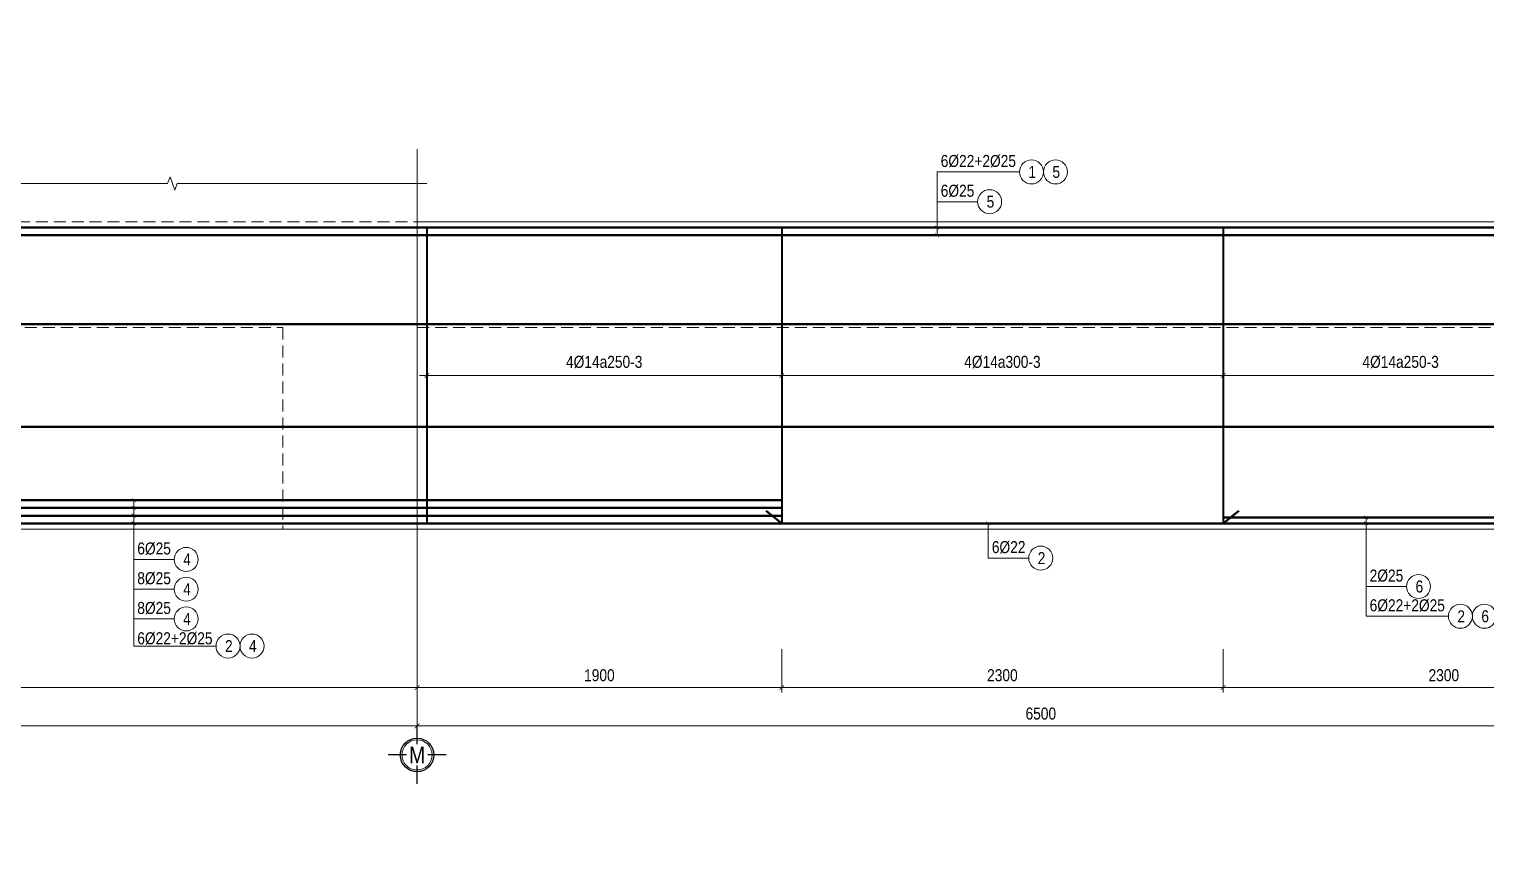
# Model space of a CAD drawing. Header units: millimetres. Extents: x 3014920 to 3563667, y -1638653 to -1356471.
# Drawn here: x 3331030 to 3338621, y -1596068 to -1591736 of the extents above; entities that cross this region are included whole.
import ezdxf
from ezdxf.enums import TextEntityAlignment as Align
from ezdxf.xclip import XClip

# ---------------------------------------------------------------- set-up
doc = ezdxf.new("R2010")
doc.units = ezdxf.units.MM
doc.header["$MEASUREMENT"] = 0
doc.header["$XCLIPFRAME"] = 0
doc.header["$PDMODE"] = 2
for name, pattern in [('6 TANG DIEN HINH 14-15$0$ACAD_ISO10W100', [18, 12, -3, 0, -3]), ('ACAD_ISO04W100', [30, 24, -3, 0, -3]), ('HIDDEN', [0.375, 0.25, -0.125])]:
    doc.linetypes.add(name, pattern=pattern)
doc.layers.get('0').update_dxf_attribs({"lineweight": 9})
doc.layers.get('Defpoints').update_dxf_attribs({"color": 10, "lineweight": 0})
for name, color, linetype, lineweight in [('2', 2, 'Continuous', 20), ('CDAI', 21, 'Continuous', 40), ('CTHEP', 50, 'Continuous', 50), ('DBAO', 90, 'Continuous', 13), ('DGIONG', 130, 'Continuous', 13), ('KTH', 154, 'Continuous', 9), ('Net khuat', 8, 'HIDDEN', 13), ('TEXT', 7, 'Continuous', 15), ('TEXT P X', 1, 'Continuous', 9), ('TRUC', 251, 'ACAD_ISO04W100', 9)]:
    doc.layers.add(name, color=color, linetype=linetype, lineweight=lineweight)
doc.layers.add('8', color=8, linetype='Continuous')
doc.styles.add('HELVECONDENSE', font='VHELVCN_0.TTF')
doc.styles.add('Star-HelCon', font='VHELVCN_0.TTF')
doc.styles.add('TTP-HelCon', font='VHELVCN_0.TTF')
doc.styles.add('VNI-HELVE-CONDENSE', font='VHELVCN_0.TTF')
doc.dimstyles.new('kc-25', dxfattribs={"dimtxt": 62.5, "dimasz": 20, "dimexe": 20, "dimexo": 50, "dimgap": 25, "dimtad": 3, "dimdec": 0, "dimzin": 0, "dimdsep": 46, "dimtxsty": 'VNI-HELVE-CONDENSE', "dimblk": 'DIM', "dimcen": 2.5, "dimclrd": 256, "dimclre": 154, "dimclrt": 7, "dimaunit": 1, "dimadec": 0, "dimazin": 0, "dimtfac": 1, "dimtdec": 0, "dimtix": 1, "dimtmove": 0, "dimatfit": 3, "dimldrblk": 'DOT', "dimfxl": 1, "dimtolj": 1, "dimtzin": 0, "dimarcsym": 0})
doc.dimstyles.new('TTP-25', dxfattribs={"dimscale": 25, "dimtxt": 2.5, "dimasz": 1, "dimexe": 1, "dimexo": 1, "dimgap": 0.09, "dimtad": 0, "dimdec": 4, "dimrnd": 1, "dimzin": 9, "dimdsep": 46, "dimtxsty": 'TTP-HelCon', "dimblk": 'ARCHTICK', "dimcen": 0.09, "dimdle": 1.5, "dimclrd": 256, "dimclre": 256, "dimclrt": 7, "dimadec": 0, "dimazin": 0, "dimtfac": 1, "dimtdec": 4, "dimtmove": 0, "dimatfit": 3, "dimldrblk": 'ARCHTICK', "dimfxl": 1, "dimtvp": 1, "dimtolj": 1, "dimtzin": 0, "dimarcsym": 0})

# ---------------------------------------------------------------- blocks, each defined once
blk = doc.blocks.new('dau truc')
blk.add_circle((0, 0), 180)
at = {"layer": '8'}
for p, q in [((0, 127), (0, 345)), ((-127, 0), (-345, 0)), ((0, -345), (0, -127)), ((345, 0), (127, 0))]:
    blk.add_line(p, q, dxfattribs=at)
blk.add_circle((0, 0), 200, dxfattribs=at)
at = {"layer": 'TEXT', "style": 'HELVECONDENSE'}
blk.add_attdef('A', text='', height=233, dxfattribs=at).set_placement((0, 0), align=Align.MIDDLE)
blk = doc.blocks.new('_ArchTick')
at = {"color": 0, "linetype": 'ByBlock', "const_width": 0.15}
blk.add_lwpolyline([(-0.5, -0.5), (0.5, 0.5)], dxfattribs=at)
blk = doc.blocks.new('*D1429')
at = {"layer": 'Defpoints', "color": 0, "transparency": 16777216}
for p in [(14120.3, -2170), (16420.3, -2170), (14120.3, -2395)]:
    blk.add_point(p, dxfattribs=at)
at = {"layer": 'KTH', "lineweight": -2, "transparency": 16777216}
for p, q in [((14120.3, -2195), (14120.3, -2420)), ((16420.3, -2195), (16420.3, -2420)), ((16457.8, -2395), (14082.8, -2395))]:
    blk.add_line(p, q, dxfattribs=at)
at = {"layer": 'KTH', "lineweight": -2, "transparency": 16777216, "xscale": 25, "yscale": 25, "zscale": 25, "rotation": 180}
blk.add_blockref('_ArchTick', (14120.3, -2395), dxfattribs=at)
at = {"layer": 'KTH', "lineweight": -2, "transparency": 16777216, "xscale": 25, "yscale": 25, "zscale": 25}
blk.add_blockref('_ArchTick', (16420.3, -2395), dxfattribs=at)
at = {"layer": 'KTH', "color": 7, "transparency": 16777216, "insert": (15270.3, -2331.2), "char_height": 62.5, "attachment_point": 5, "style": 'TTP-HelCon'}
blk.add_mtext('\\A1;2300', dxfattribs=at)
blk = doc.blocks.new('DIM')
h = blk.add_hatch(color=1)
h.paths.add_polyline_path([(0.49, 0.29, 1), (0.29, 0.49), (-0.19, 0), (0.19, 0)])
h.paths.add_polyline_path([(0.19, 0), (-0.19, 0), (-0.49, -0.29, 1), (-0.29, -0.49)])
at = {"color": 9}
for p, q in [((-0.19, 0), (-1.5, 0)), ((0.19, 0), (1.5, 0))]:
    blk.add_line(p, q, dxfattribs=at)
at = {"color": 1}
for p, q in [((-0.49, -0.29), (0.29, 0.49)), ((-0.29, -0.49), (0.49, 0.29)), ((-0.19, 0), (0.19, 0))]:
    blk.add_line(p, q, dxfattribs=at)
blk.add_arc((-0.39, -0.39), 0.138, 135, 315, dxfattribs=at)
blk = doc.blocks.new('*D1430')
at = {"layer": 'Defpoints', "color": 0, "transparency": 16777216}
for p in [(9920, -2067.7), (2395.3, -2170), (9920, -2595)]:
    blk.add_point(p, dxfattribs=at)
at = {"layer": 'KTH', "lineweight": -2, "transparency": 16777216}
for p, q in [((9920, -2092.7), (9920, -2620)), ((2395.3, -2195), (2395.3, -2620)), ((2357.8, -2595), (9957.5, -2595))]:
    blk.add_line(p, q, dxfattribs=at)
at = {"layer": 'KTH', "lineweight": -2, "transparency": 16777216, "xscale": 25, "yscale": 25, "zscale": 25, "rotation": 180}
blk.add_blockref('_ArchTick', (2395.3, -2595), dxfattribs=at)
at = {"layer": 'KTH', "lineweight": -2, "transparency": 16777216, "xscale": 25, "yscale": 25, "zscale": 25}
blk.add_blockref('_ArchTick', (9920, -2595), dxfattribs=at)
at = {"layer": 'KTH', "color": 7, "transparency": 16777216, "insert": (6157.7, -2531.1), "char_height": 62.5, "attachment_point": 5, "style": 'TTP-HelCon'}
blk.add_mtext('\\A1;10450', dxfattribs=at)
blk = doc.blocks.new('*D1432')
at = {"layer": 'Defpoints', "color": 0, "transparency": 16777216}
for p in [(14120.3, -594.3), (15970.3, -594.3), (14120.3, -770)]:
    blk.add_point(p, dxfattribs=at)
at = {"layer": 'KTH', "lineweight": -2, "transparency": 16777216}
for p, q in [((14120.3, -619.3), (14120.3, -795)), ((15970.3, -619.3), (15970.3, -795)), ((16007.8, -770), (14082.8, -770))]:
    blk.add_line(p, q, dxfattribs=at)
at = {"layer": 'KTH', "lineweight": -2, "transparency": 16777216, "xscale": 25, "yscale": 25, "zscale": 25, "rotation": 180}
blk.add_blockref('_ArchTick', (14120.3, -770), dxfattribs=at)
at = {"layer": 'KTH', "lineweight": -2, "transparency": 16777216, "xscale": 25, "yscale": 25, "zscale": 25}
blk.add_blockref('_ArchTick', (15970.3, -770), dxfattribs=at)
at = {"layer": 'KTH', "color": 7, "transparency": 16777216, "insert": (15045.3, -700.1), "char_height": 62.5, "attachment_point": 5, "style": 'TTP-HelCon'}
blk.add_mtext('\\A1;4Þ14a250-3', dxfattribs=at)
blk = doc.blocks.new('*D1433')
at = {"layer": 'Defpoints', "color": 0, "transparency": 16777216}
for p in [(5470, -2170), (9920, -2170), (5470, -2395)]:
    blk.add_point(p, dxfattribs=at)
at = {"layer": 'KTH', "lineweight": -2, "transparency": 16777216}
for p, q in [((5470, -2195), (5470, -2420)), ((9920, -2195), (9920, -2420)), ((9957.5, -2395), (5432.5, -2395))]:
    blk.add_line(p, q, dxfattribs=at)
at = {"layer": 'KTH', "lineweight": -2, "transparency": 16777216, "xscale": 25, "yscale": 25, "zscale": 25, "rotation": 180}
blk.add_blockref('_ArchTick', (5470, -2395), dxfattribs=at)
at = {"layer": 'KTH', "lineweight": -2, "transparency": 16777216, "xscale": 25, "yscale": 25, "zscale": 25}
blk.add_blockref('_ArchTick', (9920, -2395), dxfattribs=at)
at = {"layer": 'KTH', "color": 7, "transparency": 16777216, "insert": (7695, -2331.2), "char_height": 62.5, "attachment_point": 5, "style": 'TTP-HelCon'}
blk.add_mtext('\\A1;4450', dxfattribs=at)
blk = doc.blocks.new('*D1435')
at = {"layer": 'Defpoints', "color": 0, "transparency": 16777216}
for p in [(11820, -594.3), (14120.3, -594.3), (14120.3, -770)]:
    blk.add_point(p, dxfattribs=at)
at = {"layer": 'KTH', "lineweight": -2, "transparency": 16777216}
for p, q in [((11820, -619.3), (11820, -795)), ((14120.3, -619.3), (14120.3, -795)), ((11782.5, -770), (14157.8, -770))]:
    blk.add_line(p, q, dxfattribs=at)
at = {"layer": 'KTH', "lineweight": -2, "transparency": 16777216, "xscale": 25, "yscale": 25, "zscale": 25, "rotation": 180}
blk.add_blockref('_ArchTick', (11820, -770), dxfattribs=at)
at = {"layer": 'KTH', "lineweight": -2, "transparency": 16777216, "xscale": 25, "yscale": 25, "zscale": 25}
blk.add_blockref('_ArchTick', (14120.3, -770), dxfattribs=at)
at = {"layer": 'KTH', "color": 7, "transparency": 16777216, "insert": (12970.2, -700.1), "char_height": 62.5, "attachment_point": 5, "style": 'TTP-HelCon'}
blk.add_mtext('\\A1;4Þ14a300-3', dxfattribs=at)
blk = doc.blocks.new('*D1436')
at = {"layer": 'Defpoints', "color": 0, "transparency": 16777216}
for p in [(9970, -594.3), (11820, -594.3), (11820, -770)]:
    blk.add_point(p, dxfattribs=at)
at = {"layer": 'KTH', "lineweight": -2, "transparency": 16777216}
for p, q in [((9970, -619.3), (9970, -795)), ((11820, -619.3), (11820, -795)), ((9932.5, -770), (11857.5, -770))]:
    blk.add_line(p, q, dxfattribs=at)
at = {"layer": 'KTH', "lineweight": -2, "transparency": 16777216, "xscale": 25, "yscale": 25, "zscale": 25, "rotation": 180}
blk.add_blockref('_ArchTick', (9970, -770), dxfattribs=at)
at = {"layer": 'KTH', "lineweight": -2, "transparency": 16777216, "xscale": 25, "yscale": 25, "zscale": 25}
blk.add_blockref('_ArchTick', (11820, -770), dxfattribs=at)
at = {"layer": 'KTH', "color": 7, "transparency": 16777216, "insert": (10895, -700.1), "char_height": 62.5, "attachment_point": 5, "style": 'TTP-HelCon'}
blk.add_mtext('\\A1;4Þ14a250-3', dxfattribs=at)
blk = doc.blocks.new('*D1437')
at = {"layer": 'Defpoints', "color": 0, "transparency": 16777216}
for p in [(11820, -2170), (14120.3, -2170), (14120.3, -2395)]:
    blk.add_point(p, dxfattribs=at)
at = {"layer": 'KTH', "lineweight": -2, "transparency": 16777216}
for p, q in [((11820, -2195), (11820, -2420)), ((14120.3, -2195), (14120.3, -2420)), ((11782.5, -2395), (14157.8, -2395))]:
    blk.add_line(p, q, dxfattribs=at)
at = {"layer": 'KTH', "lineweight": -2, "transparency": 16777216, "xscale": 25, "yscale": 25, "zscale": 25, "rotation": 180}
blk.add_blockref('_ArchTick', (11820, -2395), dxfattribs=at)
at = {"layer": 'KTH', "lineweight": -2, "transparency": 16777216, "xscale": 25, "yscale": 25, "zscale": 25}
blk.add_blockref('_ArchTick', (14120.3, -2395), dxfattribs=at)
at = {"layer": 'KTH', "color": 7, "transparency": 16777216, "insert": (12970.2, -2331.2), "char_height": 62.5, "attachment_point": 5, "style": 'TTP-HelCon'}
blk.add_mtext('\\A1;2300', dxfattribs=at)
blk = doc.blocks.new('*D1438')
at = {"layer": 'Defpoints', "color": 0, "transparency": 16777216}
for p in [(9920, -2170), (11820, -2170), (9920, -2395)]:
    blk.add_point(p, dxfattribs=at)
at = {"layer": 'KTH', "lineweight": -2, "transparency": 16777216}
for p, q in [((9920, -2195), (9920, -2420)), ((11820, -2195), (11820, -2420)), ((11857.5, -2395), (9882.5, -2395))]:
    blk.add_line(p, q, dxfattribs=at)
at = {"layer": 'KTH', "lineweight": -2, "transparency": 16777216, "xscale": 25, "yscale": 25, "zscale": 25, "rotation": 180}
blk.add_blockref('_ArchTick', (9920, -2395), dxfattribs=at)
at = {"layer": 'KTH', "lineweight": -2, "transparency": 16777216, "xscale": 25, "yscale": 25, "zscale": 25}
blk.add_blockref('_ArchTick', (11820, -2395), dxfattribs=at)
at = {"layer": 'KTH', "color": 7, "transparency": 16777216, "insert": (10870, -2331.2), "char_height": 62.5, "attachment_point": 5, "style": 'TTP-HelCon'}
blk.add_mtext('\\A1;1900', dxfattribs=at)
blk = doc.blocks.new('*D1439')
at = {"layer": 'Defpoints', "color": 0, "transparency": 16777216}
for p in [(9920, -2170), (16420.3, -2170), (9920, -2595)]:
    blk.add_point(p, dxfattribs=at)
at = {"layer": 'KTH', "lineweight": -2, "transparency": 16777216}
for p, q in [((9920, -2195), (9920, -2620)), ((16420.3, -2195), (16420.3, -2620)), ((16457.8, -2595), (9882.5, -2595))]:
    blk.add_line(p, q, dxfattribs=at)
at = {"layer": 'KTH', "lineweight": -2, "transparency": 16777216, "xscale": 25, "yscale": 25, "zscale": 25, "rotation": 180}
blk.add_blockref('_ArchTick', (9920, -2595), dxfattribs=at)
at = {"layer": 'KTH', "lineweight": -2, "transparency": 16777216, "xscale": 25, "yscale": 25, "zscale": 25}
blk.add_blockref('_ArchTick', (16420.3, -2595), dxfattribs=at)
at = {"layer": 'KTH', "color": 7, "transparency": 16777216, "insert": (13170.2, -2531.1), "char_height": 62.5, "attachment_point": 5, "style": 'TTP-HelCon'}
blk.add_mtext('\\A1;6500', dxfattribs=at)
blk = doc.blocks.new('2X-27')
at = {"layer": 'CTHEP'}
for p, q in [((43600.82369, -952.0023), (-1097.24346, -952.0023)), ((43600.82369, -1412.0023), (-1120, -1412.0023)), ((43590.27909, -1872.0023), (-1090, -1872.0023))]:
    blk.add_line(p, q, dxfattribs=at)
for points in [[(11929.54571, -492.0023), (43920.00001, -492.00231), (43920.00001, -992.23503)], [(-1120, -2332.0023), (43920.00001, -2332.0023)]]:
    blk.add_lwpolyline(points, dxfattribs=at)
at = {"layer": 'DBAO', "linetype": 'Continuous', "flags": 128}
blk.add_lwpolyline([(43950, -2362.0023), (-1150, -2362.0023), (-1150, -462.0023)], dxfattribs=at)
blk = doc.blocks.new('2X-26')
at = {"layer": 'CDAI'}
for points in [[(14120.3196, 0), (14120.3196, -1540)], [(9969.98953, -0.01737), (9969.98953, -1540.01737)], [(11819.98953, -0.01737), (11819.98953, -1540.01737)]]:
    blk.add_lwpolyline(points, dxfattribs=at)
at = {"layer": 'CTHEP'}
for p, q in [((16355.88119, -503.33333), (2455.01317, -503.33333)), ((16355.88119, -1036.66667), (2455.01317, -1036.66667)), ((11738.56364, -1475.4745), (11819.98953, -1540)), ((14201.7455, -1475.4745), (14120.3196, -1539.99999)), ((14120.3196, -1509.99999), (16347.02615, -1509.99999)), ((2430.32668, -1540), (16385.32766, -1539.99999))]:
    blk.add_line(p, q, dxfattribs=at)
for points in [[(2430.30718, -500.01337), (2430.30718, 0), (16385.34716, 0)], [(2430.30718, -40), (16385.34716, -40)], [(5469.98956, -1419.99999), (11819.98953, -1419.99999)], [(5469.98956, -1459.99999), (11819.98953, -1459.99999)], [(5469.98956, -1500), (11819.98953, -1500)]]:
    blk.add_lwpolyline(points, dxfattribs=at)
at = {"layer": 'DBAO', "linetype": 'Continuous'}
for q in [(9919.99117, 230), (16020.32516, 30)]:
    blk.add_line((9919.99117, 30), q, dxfattribs=at)
at = {"layer": 'DBAO', "linetype": 'Continuous', "flags": 128}
blk.add_lwpolyline([(16420.32766, -1570), (2395.32776, -1570), (2395.32668, 30)], dxfattribs=at)
at = {"layer": 'DGIONG', "linetype": 'Continuous', "elevation": 0, "flags": 128}
blk.add_lwpolyline([(9969.99117, 230), (8669.99117, 230), (8657.49117, 195.65653), (8632.49117, 264.34347), (8619.99117, 230), (7175.13337, 230)], dxfattribs=at)
at = {"layer": 'DGIONG'}
for centre in [(13121.51312, 290.04134), (13246.51312, 290.04134), (12903.62362, 135.06033), (8716.85812, -1727.80758), (13169.92874, -1720.75583), (8716.85808, -1882.78858), (15138.81232, -1868.91233), (15356.70182, -2023.89333), (15481.70182, -2023.89333), (8716.85811, -2037.76958), (8934.74763, -2178.87434), (9059.74763, -2178.87434)]:
    blk.add_circle(centre, 62.5, dxfattribs=at)
at = {"layer": 'Net khuat', "ltscale": 250}
for p, q in [((7369.99117, 30), (9919.99117, 30)), ((3095.32639, -519.97037), (9219.98956, -519.98528)), ((9219.98956, -519.98528), (9219.98956, -1570)), ((9919.99117, -519.98684), (16020.32516, -519.99809))]:
    blk.add_line(p, q, dxfattribs=at)
at = {"layer": 'TRUC', "linetype": '6 TANG DIEN HINH 14-15$0$ACAD_ISO10W100', "ltscale": 1250}
blk.add_lwpolyline([(9919.99117, 408.27092), (9919.99117, -2642.59717)], dxfattribs=at)
at = {"layer": '2', "ltscale": 300}
ref = blk.add_blockref('dau truc', (9919.99117, -2745.82027), dxfattribs=dict(at, xscale=0.4367131292819977, yscale=0.4367131292819977, zscale=0.4367131292819977))
ref.add_attrib('A', 'M', dxfattribs={"layer": 'TEXT', "height": 87.5, "style": 'HELVECONDENSE'}).set_placement((9919.99117, -2745.82027), align=Align.MIDDLE)
at = {"layer": 'TEXT', "style": 'TTP-HelCon'}
for s, p in [('6Þ22+2Þ25', (12648.70524, 315.89428, 0)), ('6Þ25', (12648.70524, 160.91328, 0)), ('6Þ25', (8461.93974, -1701.95464, 0)), ('6Þ22', (12915.01037, -1694.90289, 0)), ('8Þ25', (8461.93971, -1856.93564, 0)), ('2Þ25', (14883.89395, -1843.05939, 0)), ('8Þ25', (8461.93973, -2011.91664, 0)), ('6Þ22+2Þ25', (14883.89395, -1998.04039, 0)), ('6Þ22+2Þ25', (8461.93976, -2169.81758, 0))]:
    blk.add_text(s, height=62.5, dxfattribs=at).set_placement(p)
at = {"layer": 'TEXT', "style": 'Star-HelCon'}
for s, p in [('1', (13125.67978, 290.04134)), ('5', (13250.67978, 290.04134)), ('5', (12907.79028, 135.06033)), ('4', (8721.02479, -1727.80758)), ('2', (13174.09541, -1720.75583)), ('4', (8721.02475, -1882.78858)), ('6', (15142.97899, -1868.91233)), ('4', (8721.02477, -2037.76958)), ('2', (15360.86849, -2023.89333)), ('6', (15485.86849, -2023.89333)), ('2', (8938.9143, -2178.87434)), ('4', (9063.9143, -2178.87434))]:
    blk.add_text(s, height=62.5, dxfattribs=at).set_placement(p, align=Align.MIDDLE)
at = {"layer": 'KTH'}
for base, p1, p2, text, picture, middle in [((11819.98953, -770), (9969.98953, -594.2705), (11819.98953, -594.2705), '4Þ14a250-3', '*D1436', (10894.98953, -700.08333)), ((14120.3196, -770), (11819.98953, -594.2705), (14120.3196, -594.2705), '4Þ14a300-3', '*D1435', (12970.15457, -700.08333))]:
    dim = blk.add_linear_dim(base=base, p1=p1, p2=p2, text=text, dimstyle='TTP-25', override={"dimtmove": 1}, dxfattribs=at)
    dim.commit()
    dim.dimension.update_dxf_attribs({"geometry": picture, "text_midpoint": middle})
for base, p1, p2, text, picture, middle in [((14120.3196, -770), (15970.31766, -594.2705), (14120.3196, -594.2705), '4Þ14a250-3', '*D1432', (15045.31863, -700.08333)), ((9919.99117, -2594.95574), (2395.32668, -2170), (9919.99117, -2067.65926), '10450', '*D1430', (6157.65893, -2531.1224))]:
    dim = blk.add_linear_dim(base=base, p1=p1, p2=p2, angle=180, text=text, dimstyle='TTP-25', override={"dimtmove": 1}, dxfattribs=at)
    dim.commit()
    dim.dimension.update_dxf_attribs({"geometry": picture, "text_midpoint": middle})
for base, p1, p2, picture, middle in [((5469.98956, -2395), (9919.99117, -2170), (5469.98956, -2170), '*D1433', (7694.99037, -2331.16667)), ((9919.99117, -2395), (11819.98953, -2170), (9919.99117, -2170), '*D1438', (10869.99035, -2331.16667)), ((14120.3196, -2395), (16420.32571, -2170), (14120.3196, -2170), '*D1429', (15270.32266, -2331.16667))]:
    dim = blk.add_linear_dim(base=base, p1=p1, p2=p2, angle=180, dimstyle='TTP-25', override={"dimtmove": 1}, dxfattribs=at)
    dim.commit()
    dim.dimension.update_dxf_attribs({"geometry": picture, "text_midpoint": middle})
for base, p1, p2, picture, middle in [((9919.99117, -2594.95574), (16420.32571, -2170), (9919.99117, -2170), '*D1439', (13170.15844, -2531.1224)), ((14120.3196, -2395), (11819.98953, -2170), (14120.3196, -2170), '*D1437', (12970.15457, -2331.16667))]:
    dim = blk.add_linear_dim(base=base, p1=p1, p2=p2, dimstyle='TTP-25', override={"dimtmove": 1}, dxfattribs=at)
    dim.commit()
    dim.dimension.update_dxf_attribs({"geometry": picture, "text_midpoint": middle})
at = {"layer": 'DGIONG'}
for points in [[(12630.19339, 0), (12630.19321, 290.04134), (13059.01312, 290.04134)], [(12630.19344, -40), (12630.19321, 135.06033), (12841.12362, 135.06033)], [(8443.42788, -1419.99999), (8443.42771, -1727.80758), (8654.35812, -1727.80758)], [(8443.42783, -1459.99999), (8443.42767, -2037.76958), (8654.35808, -2037.76958)], [(8443.42788, -1500), (8443.42767, -1882.78858), (8654.35808, -1882.78858)], [(14865.38207, -1509.99999), (14865.38192, -1868.91233), (15076.31232, -1868.91233)], [(8443.42787, -1540), (8443.42773, -2178.87434), (8872.24763, -2178.87434)], [(12896.49849, -1540), (12896.49833, -1720.75583), (13107.42874, -1720.75583)], [(14865.38203, -1539.99999), (14865.38192, -2023.89333), (15294.20182, -2023.89333)]]:
    blk.add_leader(points, dimstyle='kc-25', override={"dimtad": 0, "dimldrblk": 'ArchTick', "dimfxl": 100, "dimarcsym": 1}, dxfattribs=at)

msp = doc.modelspace()

# ---------------------------------------------------------------- block references
at = {"layer": 'DBAO'}
ref = msp.add_blockref('2X-27', (3334818.73441, -1590088.81223), dxfattribs=at)
XClip(ref).set_block_clipping_path([(11544.198188289, -4231.3368673905), (28243.0337641043, 539.301314803)])
ref = msp.add_blockref('2X-27', (3319247.8454, -1593705.70067), dxfattribs=at)
XClip(ref).set_block_clipping_path([(26912.6783923199, -4222.4939373096), (55824.8749411655, 553.5213881104)])
at = {"layer": 'TEXT P X', "color": 5}
msp.add_blockref('2X-26', (3323131.24509, -1592770.15383), dxfattribs=at)

doc.saveas('drawing.dxf')
